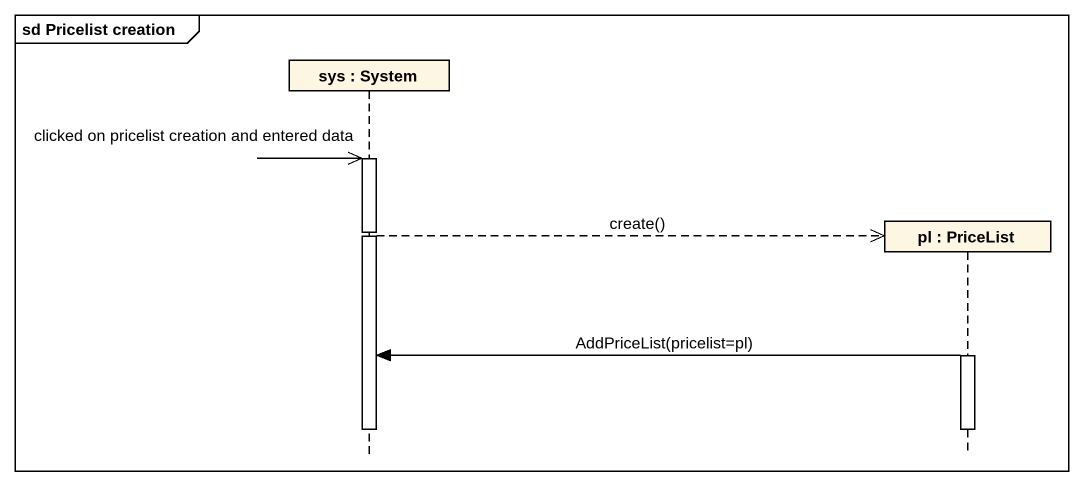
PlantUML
@startuml
mainframe sd Pricelist creation
hide footbox
participant "sys : System" as sys
participant "pl : PriceList" as pl

sys ->> sys : clicked on pricelist creation and entered data
activate sys
sys -->> pl ** : create()
activate pl
pl -> sys : AddPriceList(pricelist=pl)
deactivate sys
deactivate pl
@enduml
